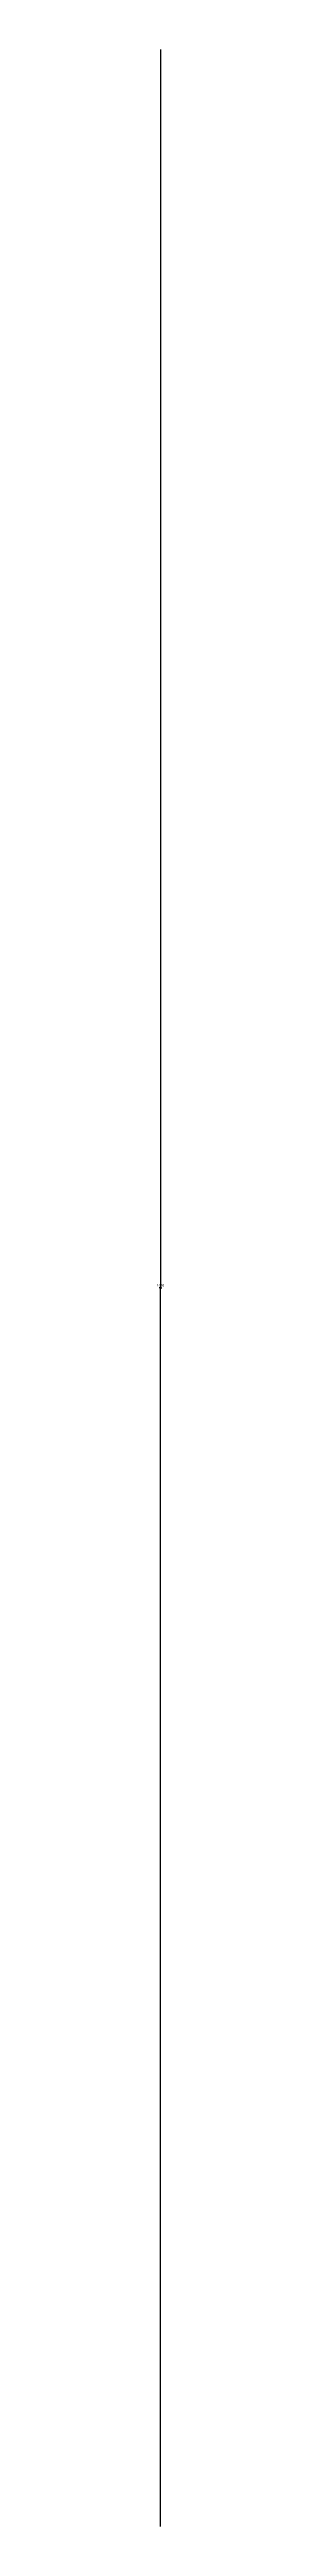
# Model space of a CAD drawing. Header units: metres. Extents: x 4568 to 182545, y -86951 to 35529.
# Drawn here: x 10936 to 10939, y -60869 to -59851 of the extents above; entities that cross this region are included whole.
import ezdxf

# ---------------------------------------------------------------- set-up
doc = ezdxf.new("R2010")
doc.units = ezdxf.units.M
doc.dimstyles.get("Standard").update_dxf_attribs({"dimtxt": 2.5, "dimasz": 2.5, "dimexe": 1.25, "dimexo": 0.625, "dimtad": 1, "dimcen": 2.5, "dimazin": 3, "dimtfac": 1, "dimtmove": 0, "dimatfit": 3})

# ---------------------------------------------------------------- blocks, each defined once
blk = doc.blocks.new('_CLOSEDFILLED')
at = {"color": 0, "linetype": 'BYBLOCK'}
blk.add_solid([(-1, 0.2), (0, 0), (-1, -0.2)], dxfattribs=at)
blk = doc.blocks.new('*D479')
for p, q in [((10937.72, -59850.52), (10937.72, -60359.87)), ((10937.47, -60359.87), (10937.22, -60359.87)), ((10937.72, -60869.23), (10937.72, -60359.87)), ((10937.72, -60359.87), (10937.72, -60359.87)), ((10937.97, -60359.87), (10938.22, -60359.87))]:
    blk.add_line(p, q)
at = {"layer": 'Defpoints'}
for p in [(10937.72, -59850.52), (10937.72, -60359.87), (10937.72, -60869.23)]:
    blk.add_point(p, dxfattribs=at)
at = {"xscale": 0.25, "yscale": 0.25}
blk.add_blockref('_CLOSEDFILLED', (10937.72, -60359.87), dxfattribs=at)
at = {"xscale": 0.25, "yscale": 0.25, "rotation": 180}
blk.add_blockref('_CLOSEDFILLED', (10937.72, -60359.87), dxfattribs=at)
at = {"insert": (10937.72, -60358.745), "char_height": 1, "attachment_point": 5}
blk.add_mtext('1000', dxfattribs=at)

msp = doc.modelspace()

# ---------------------------------------------------------------- dimensions: what is measured, and where the dimension line sits
dim = msp.add_linear_dim(base=(10937.72, -60359.87), p1=(10937.72, -60869.23), p2=(10937.72, -59850.52), text='1000', dimstyle='Standard')
dim.commit()
dim.dimension.update_dxf_attribs({"geometry": '*D479', "text_midpoint": (10937.72, -60358.745)})

doc.saveas('drawing.dxf')
